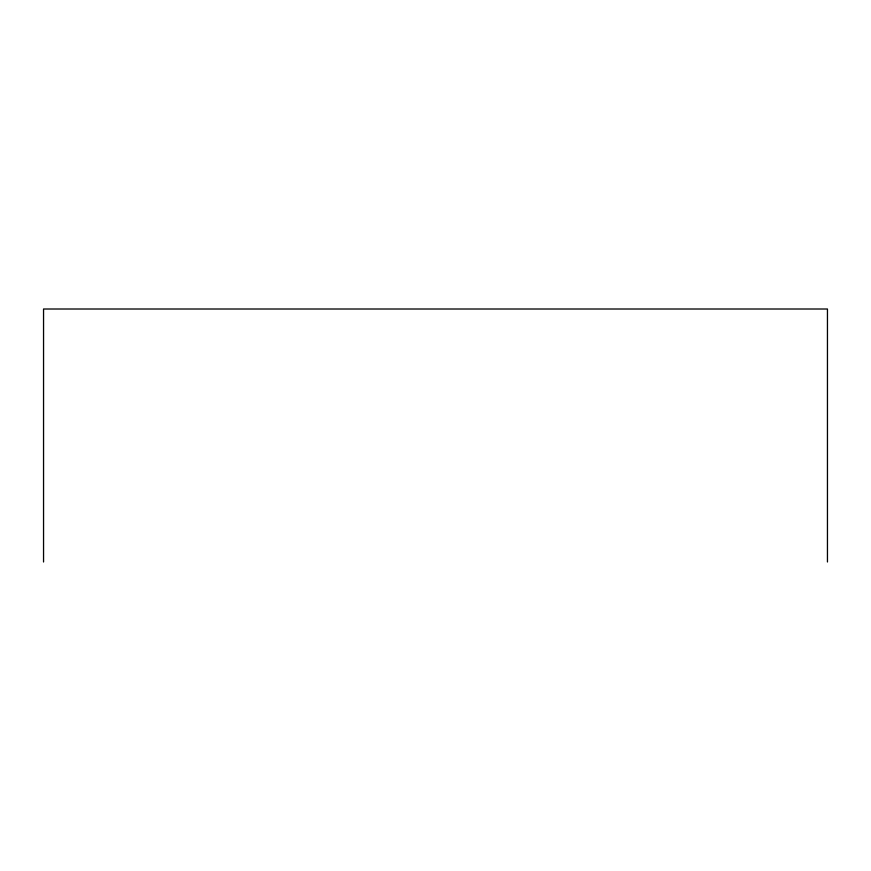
<?xml version="1.0" encoding="UTF-8"?>
<svg xmlns="http://www.w3.org/2000/svg" width="871" height="871" viewBox="0 0 871 871"><rect width="100%" height="100%" fill="white"/><g stroke="black" fill="none" stroke-linecap="round" stroke-linejoin="round"><path stroke-width="1.31" d="M827.45 561.991L827.45 309.009L43.55 309.009L43.55 561.991"/></g></svg>
